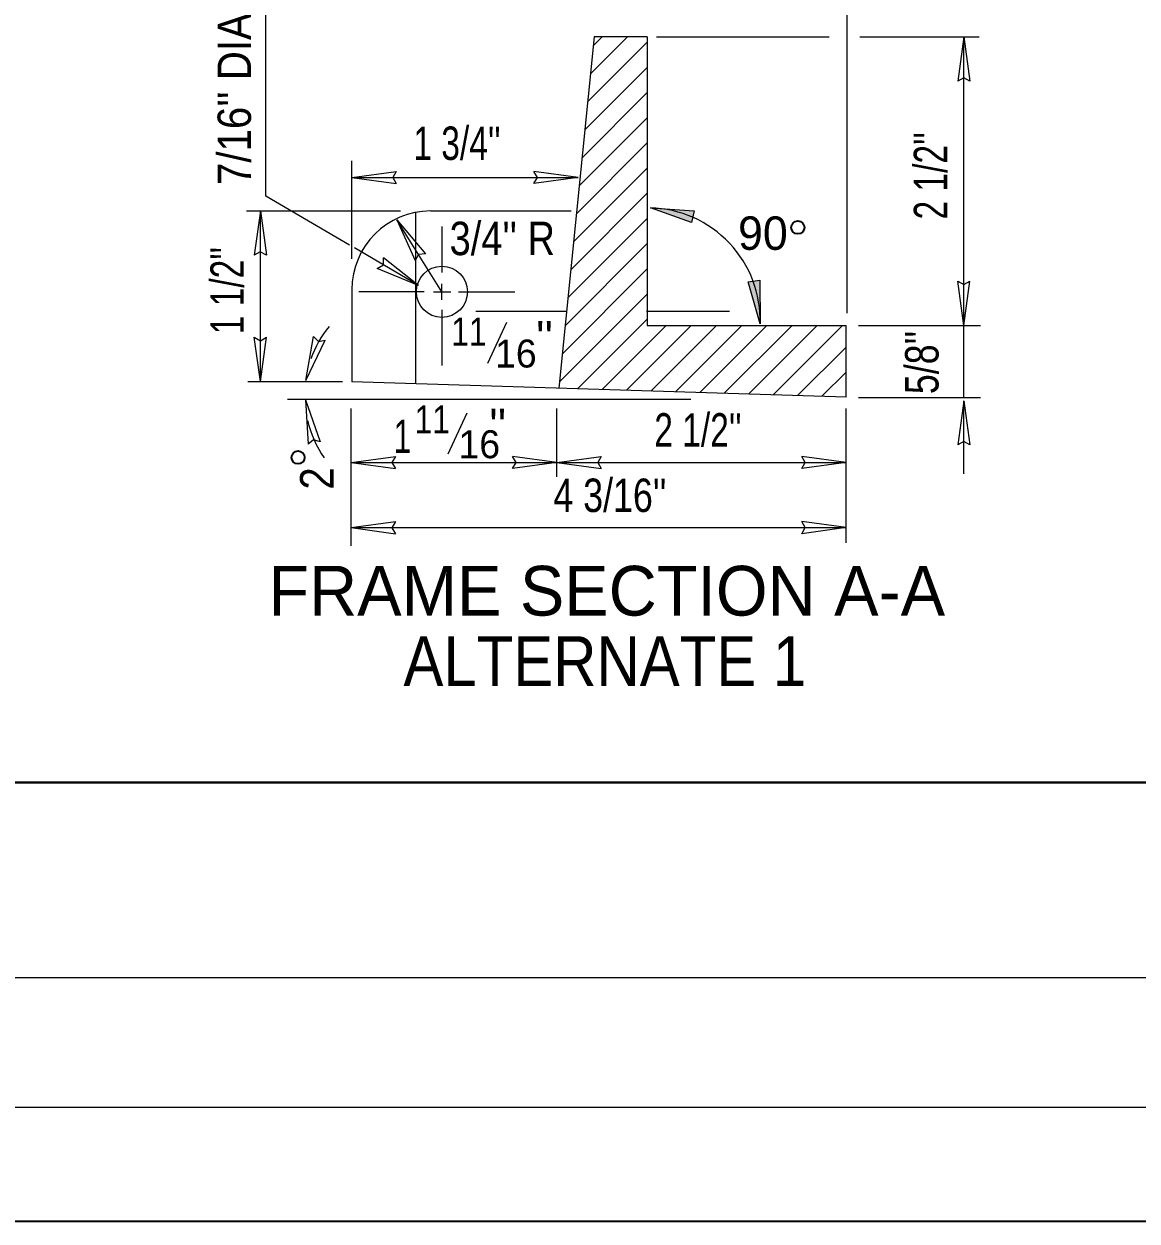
# Model space of a CAD drawing. Extents: x -330 to 37, y -28 to 237.
# Drawn here: x -178.88 to -136.07, y -27.93 to 18.13 of the extents above; entities that cross this region are included whole.
import ezdxf

# ---------------------------------------------------------------- set-up
doc = ezdxf.new("R2010")
doc.units = 0
doc.header["$LTSCALE"] = 0.51
doc.layers.add('1', color=7, linetype='Continuous', lineweight=25)

msp = doc.modelspace()

# ---------------------------------------------------------------- hatches: boundary and pattern name
at = {"layer": '1'}
for points in [[(-154.7873, 11.0493), (-153.109, 10.9423), (-153.2001, 10.4937)], [(-150.5653, 6.587), (-151.0324, 8.2025), (-150.5794, 8.2687)]]:
    msp.add_hatch(color=256, dxfattribs=at).paths.add_polyline_path(points)

# ---------------------------------------------------------------- linework, layer by layer
at = {"layer": '1', "lineweight": 13}
for p, q in [((-147.2227, 6.9936), (-147.2227, 24.066)), ((-157.0919, 16.2045), (-155.6708, 17.6255)), ((-156.9838, 17.281), (-156.6394, 17.6255)), ((-154.5539, 17.6255), (-147.9055, 17.6255)), ((-146.7347, 17.6255), (-142.1474, 17.6255)), ((-142.7316, 6.5244), (-142.7316, 17.6255)), ((-157.1999, 15.128), (-154.9069, 17.421)), ((-157.3081, 14.0514), (-154.9069, 16.4525)), ((-157.4161, 12.9749), (-154.9069, 15.4841)), ((-157.5242, 11.8983), (-154.9069, 14.5157)), ((-157.6322, 10.8218), (-154.9069, 13.5471)), ((-166.2706, 9.0907), (-166.2706, 12.8563)), ((-157.7403, 9.7453), (-154.9069, 12.5787)), ((-166.2706, 12.2184), (-157.5624, 12.2184)), ((-157.8483, 8.6687), (-154.9069, 11.6102)), ((-170.3244, 10.9322), (-164.3942, 10.9322)), ((-169.7879, 4.3664), (-169.7879, 10.9322)), ((-162.8044, 7.8213), (-164.5376, 10.5964)), ((-157.9564, 7.5922), (-154.9069, 10.6418)), ((-162.8044, 10.3312), (-162.8044, 8.5595)), ((-158.0644, 6.5157), (-154.9069, 9.6733)), ((-163.7057, 8.0586), (-166.1671, 9.5103)), ((-158.1726, 5.4392), (-154.9069, 8.7047)), ((-162.8044, 7.5071), (-162.8044, 8.1237)), ((-163.4921, 7.8213), (-166.0019, 7.8213)), ((-163.1292, 7.8213), (-162.4601, 7.8213)), ((-162.1643, 7.8213), (-160.001, 7.8213)), ((-158.2806, 4.3627), (-154.9069, 7.7363)), ((-162.8044, 7.1317), (-162.8044, 4.983)), ((-161.495, 7.0739), (-158.0452, 7.0739)), ((-154.9338, 7.0739), (-151.7452, 7.0739)), ((-157.5859, 4.0889), (-154.9069, 6.7678)), ((-156.6462, 4.0601), (-154.1819, 6.5244)), ((-155.7067, 4.0312), (-153.2135, 6.5244)), ((-154.767, 4.0023), (-152.2449, 6.5244)), ((-153.8274, 3.9735), (-151.2765, 6.5244)), ((-152.8877, 3.9446), (-150.308, 6.5244)), ((-151.9482, 3.9158), (-149.3396, 6.5244)), ((-151.0085, 3.887), (-148.3711, 6.5244)), ((-150.069, 3.8581), (-147.4026, 6.5244)), ((-146.7825, 6.5244), (-142.0912, 6.5244)), ((-142.7316, 3.7572), (-142.7316, 6.5244)), ((-149.1293, 3.8293), (-147.2634, 5.6951)), ((-148.1898, 3.8004), (-147.2634, 4.7267)), ((-170.2682, 4.3664), (-166.6262, 4.3664)), ((-168.7496, 3.6895), (-153.2333, 3.6895)), ((-146.7825, 3.7572), (-142.0912, 3.7572)), ((-166.2975, -1.9465), (-166.2975, 3.3366)), ((-158.3835, 0.6988), (-158.3835, 3.3366)), ((-147.2634, -1.8339), (-147.2634, 3.3366)), ((-142.7316, 0.8151), (-142.7316, 3.6316)), ((-166.2975, -1.2518), (-147.2634, -1.2518)), ((-326.958, -23.5537), (33.0294, -23.5537))]:
    msp.add_line(p, q, dxfattribs=at)
at = {"layer": '1'}
for p, q in [((-156.9493, 17.6255), (-158.3058, 4.111)), ((-154.9069, 17.6255), (-156.9493, 17.6255)), ((-142.7316, 17.6255), (-142.9656, 15.9225)), ((-142.7316, 17.6255), (-142.4976, 15.9225)), ((-166.2706, 12.2184), (-164.5676, 12.4524)), ((-157.5624, 12.2184), (-159.2654, 12.4524)), ((-166.2706, 12.2184), (-164.5676, 11.9844)), ((-157.5624, 12.2184), (-159.2654, 11.9844)), ((-169.7879, 10.9322), (-170.0219, 9.2293)), ((-169.7879, 10.9322), (-169.5539, 9.2293)), ((-164.5376, 10.5964), (-163.4371, 9.2759)), ((-164.5376, 10.5964), (-163.834, 9.028)), ((-163.8121, 4.28), (-163.8121, 10.8774)), ((-163.2378, 10.9322), (-157.8314, 10.9322)), ((-163.7057, 8.0586), (-165.0538, 9.1253)), ((-163.7057, 8.0586), (-165.2915, 8.7222)), ((-166.2706, 7.8996), (-166.2706, 4.3555)), ((-142.7316, 6.5244), (-142.9656, 8.2274)), ((-142.7316, 6.5244), (-142.4976, 8.2274)), ((-161.0433, 5.0764), (-160.3122, 6.6525)), ((-147.2634, 3.7719), (-147.2634, 6.5244)), ((-169.7879, 4.3664), (-170.0219, 6.0694)), ((-169.7879, 4.3664), (-169.5539, 6.0694)), ((-168.0358, 4.4102), (-167.7437, 6.1042)), ((-168.0358, 4.4102), (-167.2977, 5.9627)), ((-147.2634, 3.7719), (-166.2706, 4.3555)), ((-168.0507, 3.6712), (-167.4891, 2.0466)), ((-168.0507, 3.6712), (-167.9481, 1.9553)), ((-142.7316, 3.6316), (-142.9656, 1.9286)), ((-142.7316, 3.6316), (-142.4976, 1.9286)), ((-162.5617, 1.5868), (-161.8307, 3.1628)), ((-166.2975, 1.2527), (-164.5945, 1.4867)), ((-158.3835, 1.2527), (-160.0865, 1.4867)), ((-158.3835, 1.2527), (-156.6805, 1.4867)), ((-147.2634, 1.2527), (-148.9664, 1.4867)), ((-166.2975, 1.2527), (-164.5945, 1.0187)), ((-158.3835, 1.2527), (-160.0865, 1.0187)), ((-158.3835, 1.2527), (-156.6805, 1.0187)), ((-147.2634, 1.2527), (-148.9664, 1.0187)), ((-166.2975, -1.2518), (-164.5945, -1.0178)), ((-166.2975, -1.2518), (-164.5945, -1.4858)), ((-147.2634, -1.2518), (-148.9664, -1.0178)), ((-147.2634, -1.2518), (-148.9664, -1.4858)), ((-311.9585, -18.5536), (33.0294, -18.5536))]:
    msp.add_line(p, q, dxfattribs=at)
at = {"layer": '1', "lineweight": 40}
msp.add_line((-296.9591, -11.0541), (28.0293, -11.0541), dxfattribs=at)
at = {"layer": '1', "lineweight": 35}
msp.add_lwpolyline([(-329.8272, -27.9305), (36.7526, -27.9305), (36.7526, 237.0166), (-329.8272, 237.0166)], close=True, dxfattribs=at)
at = {"layer": '1', "lineweight": 13}
for points in [[(-166.3655, 9.6151), (-169.5712, 11.5058), (-169.5712, 23.988)], [(-166.2975, 1.2527), (-158.3835, 1.2527), (-147.2634, 1.2527)]]:
    msp.add_lwpolyline(points, dxfattribs=at)
at = {"layer": '1'}
for points in [[(-154.9069, 17.6255), (-154.9069, 6.5244), (-147.2634, 6.5244)], [(-142.4976, 15.9225), (-142.734, 16.0542), (-142.9656, 15.9225)], [(-164.5676, 12.4524), (-164.6993, 12.216), (-164.5676, 11.9844)], [(-159.2654, 11.9844), (-159.1337, 12.2208), (-159.2654, 12.4524)], [(-169.5539, 9.2293), (-169.7903, 9.361), (-170.0219, 9.2293)], [(-163.4371, 9.2759), (-163.7073, 9.2625), (-163.834, 9.028)], [(-165.2915, 8.7222), (-165.0579, 8.8589), (-165.0538, 9.1253)], [(-142.9656, 8.2274), (-142.7292, 8.0957), (-142.4976, 8.2274)], [(-170.0219, 6.0694), (-169.7855, 5.9377), (-169.5539, 6.0694)], [(-167.7437, 6.1042), (-167.5582, 5.9071), (-167.2977, 5.9627)], [(-167.4891, 2.0466), (-167.7467, 2.1298), (-167.9481, 1.9553)], [(-142.4976, 1.9286), (-142.734, 2.0603), (-142.9656, 1.9286)], [(-164.5945, 1.4867), (-164.7262, 1.2502), (-164.5945, 1.0187)], [(-160.0865, 1.0187), (-159.9547, 1.2551), (-160.0865, 1.4867)], [(-156.6805, 1.4867), (-156.8123, 1.2502), (-156.6805, 1.0187)], [(-148.9664, 1.0187), (-148.8347, 1.2551), (-148.9664, 1.4867)], [(-164.5945, -1.0178), (-164.7262, -1.2542), (-164.5945, -1.4858)], [(-148.9664, -1.4858), (-148.8347, -1.2494), (-148.9664, -1.0178)]]:
    msp.add_lwpolyline(points, dxfattribs=at)
at = {"layer": '1', "lineweight": 13}
for points in [[(-154.7873, 11.0493), (-153.109, 10.9423), (-153.2001, 10.4937)], [(-150.5653, 6.587), (-151.0324, 8.2025), (-150.5794, 8.2687)]]:
    msp.add_lwpolyline(points, close=True, dxfattribs=at)
at = {"layer": '1', "lineweight": 35}
for centre in [(-149.1181, 10.2993), (-168.338, 1.4506)]:
    msp.add_circle(centre, 0.2517, dxfattribs=at)
at = {"layer": '1'}
msp.add_circle((-162.8044, 7.8213), 0.9836, dxfattribs=at)
msp.add_arc((-163.2379, 7.8996), 3.0327, 90, 180, dxfattribs=at)
at = {"layer": '1', "lineweight": 13}
for centre, radius, start, end in [((-154.8987, 6.7155), 4.3353, 358.30109, 88.52735), ((-163.8643, 3.8375), 4.2202, 141.02242, 160.52553), ((-163.8643, 3.8375), 4.2202, 193.30595, 214.67976)]:
    msp.add_arc(centre, radius, start, end, dxfattribs=at)

# ---------------------------------------------------------------- texts
at = {"layer": '1'}
for s, width, p in [("7/16'' DIA. HOLE", 0.9, (-170.1488, 11.9287)), ("2 1/2''", 0.75, (-143.3706, 10.603)), ("1 1/2''", 0.75, (-170.4237, 6.186)), ("5/8''", 0.8, (-143.7054, 3.8845)), ('2', 0.9, (-166.9745, 0.2096))]:
    msp.add_text(s, height=1.286, rotation=90, dxfattribs=dict(at, width=width)).set_placement(p)
for s, height, width, p in [("1 3/4''", 1.286, 0.75, (-163.9059, 12.8941)), ("3/4'' R", 1.286, 0.85, (-162.5096, 9.232)), ('11', 1.076, 0.85, (-162.4493, 5.7518)), ('11', 1.076, 0.85, (-163.8554, 2.3748)), ('1', 1.286, 0.7, (-164.6619, 1.6172)), ("2 1/2''", 1.286, 0.75, (-154.6382, 1.8652)), ("4 3/16''", 1.286, 0.8, (-158.5187, -0.6507)), ('ALTERNATE 1', 1.914, 0.9, (-164.2844, -7.3457))]:
    msp.add_text(s, height=height, dxfattribs=dict(at, width=width)).set_placement(p)
for s, height, p in [('90', 1.286, (-151.4165, 9.4351)), ("''", 1.286, (-159.1873, 5.4142)), ('16', 1.076, (-160.7622, 4.9077)), ("''", 1.286, (-160.9869, 2.0372)), ('16', 1.076, (-162.1682, 1.418)), ('FRAME SECTION A-A', 1.914, (-169.4758, -4.6367))]:
    msp.add_text(s, height=height, dxfattribs=at).set_placement(p)

doc.saveas('drawing.dxf')
